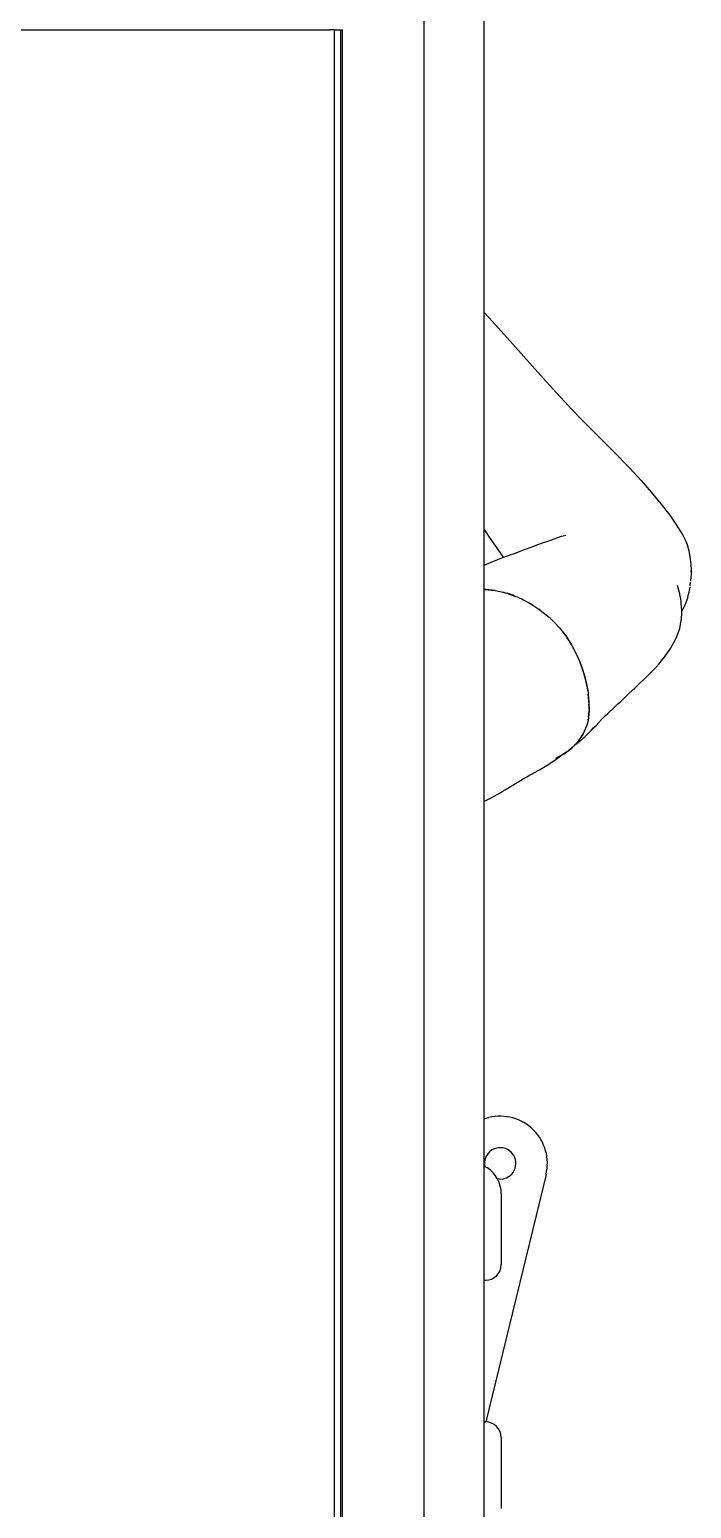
# Model space of a CAD drawing. Header units: millimetres. Extents: x -187347 to 135007, y -6415 to 292048.
# Drawn here: x -40106 to -39686, y 10053 to 10993 of the extents above; entities that cross this region are included whole.
import ezdxf

# ---------------------------------------------------------------- set-up
doc = ezdxf.new("R2010")
doc.units = ezdxf.units.MM
doc.header["$LTSCALE"] = 100
doc.layers.get('0').update_dxf_attribs({"lineweight": 18})
doc.layers.add('Layout Cabinplant', color=30, linetype='Continuous')

# ---------------------------------------------------------------- blocks, each defined once
blk = doc.blocks.new('CP_Giblet area_New')
at = {"color": 0, "linetype": 'Continuous'}
for p, q in [((-1359.28, -4450.96), (-1359.28, -1306.96)), ((-1321.28, -1306.96), (-1321.28, -4450.96)), ((-1269.4, -1333.45), (-1269.4, -2340.76)), ((-1268.15, -2340.76), (-1268.15, -1333.45)), ((-1264.16, -2340.76), (-1264.16, -1333.45)), ((-1370.28, -1445.96), (-1370.28, -1400.96)), ((-1370.28, -1445.96), (-1370.28, -1400.96)), ((-1398.71, -1613.15), (-1360.4, -1455.94)), ((-1359.28, -1455.96), (-1360.28, -1455.96)), ((-1359.28, -1545.96), (-1360.28, -1545.96)), ((-1370.28, -1600.96), (-1370.28, -1555.96)), ((-1370.28, -1600.96), (-1370.28, -1555.96)), ((-1367.49, -1610.72), (-1370.77, -1610.32)), ((-1359.28, -1618.58), (-1361.55, -1617.49)), ((-1359.28, -1648.62), (-1362.46, -1649.4)), ((-1360.49, -1850.91), (-1363.48, -1852.36)), ((-1359.28, -1850.38), (-1360.49, -1850.91)), ((-1377.6, -1860.68), (-1379.32, -1861.75)), ((-1376.07, -1859.77), (-1377.6, -1860.68)), ((-1373.48, -1858.14), (-1376.07, -1859.77)), ((-1372.67, -1857.65), (-1373.48, -1858.14)), ((-1371.21, -1856.73), (-1372.67, -1857.65)), ((-1367.7, -1854.69), (-1371.21, -1856.73)), ((-1363.48, -1852.36), (-1367.7, -1854.69)), ((-1394.55, -1870.35), (-1399.47, -1873.31)), ((-1391.04, -1868.44), (-1394.55, -1870.35)), ((-1390.24, -1867.99), (-1391.04, -1868.44)), ((-1387.88, -1866.71), (-1390.24, -1867.99)), ((-1387.01, -1866.2), (-1387.88, -1866.71)), ((-1385.25, -1865.23), (-1387.01, -1866.2)), ((-1384.29, -1864.65), (-1385.25, -1865.23)), ((-1382.41, -1863.58), (-1384.29, -1864.65)), ((-1381.19, -1862.83), (-1382.41, -1863.58)), ((-1379.32, -1861.75), (-1381.19, -1862.83)), ((-1408.83, -1879.79), (-1410.29, -1880.56)), ((-1409.4, -1880.16), (-1408.83, -1879.79)), ((-1408.3, -1879.49), (-1408.83, -1879.79)), ((-1408.83, -1879.79), (-1408.3, -1879.49)), ((-1404.37, -1876.45), (-1408.3, -1879.49)), ((-1408.3, -1879.49), (-1407.63, -1879.11)), ((-1407.63, -1879.11), (-1407.03, -1878.78)), ((-1407.03, -1878.78), (-1404.64, -1877.62)), ((-1399.47, -1873.31), (-1404.37, -1876.45)), ((-1422.08, -1892.82), (-1418.29, -1887.55)), ((-1420.86, -1889.06), (-1421.88, -1889.99)), ((-1421.88, -1889.99), (-1420.86, -1889.06)), ((-1420.86, -1889.06), (-1419.59, -1887.97)), ((-1420.86, -1889.06), (-1420.27, -1888.54)), ((-1418.96, -1888.29), (-1420.2, -1889.89)), ((-1419.59, -1887.97), (-1419.04, -1887.52)), ((-1419.04, -1887.52), (-1416.97, -1886.08)), ((-1418.29, -1887.55), (-1418.96, -1888.29)), ((-1418.29, -1887.55), (-1417.49, -1886.63)), ((-1417.49, -1886.63), (-1413.63, -1883.11)), ((-1416.97, -1886.08), (-1415.04, -1884.26)), ((-1415.04, -1884.26), (-1416.97, -1886.08)), ((-1415.04, -1884.26), (-1413.63, -1883.11)), ((-1413.63, -1883.11), (-1415.04, -1884.26)), ((-1410.29, -1880.56), (-1413.63, -1883.11)), ((-1413.63, -1883.11), (-1412.71, -1882.38)), ((-1413.63, -1883.11), (-1412.71, -1882.38)), ((-1412.71, -1882.38), (-1412.1, -1881.92)), ((-1412.1, -1881.92), (-1411.58, -1881.58)), ((-1411.58, -1881.58), (-1409.4, -1880.16)), ((-1428.94, -1897.12), (-1430.49, -1898.67)), ((-1427.31, -1895.44), (-1428.94, -1897.12)), ((-1426.02, -1894.14), (-1427.31, -1895.44)), ((-1425.49, -1893.56), (-1426.02, -1894.14)), ((-1423.92, -1892.02), (-1425.49, -1893.56)), ((-1425.17, -1900.97), (-1424.42, -1898.19)), ((-1424.42, -1898.19), (-1422.08, -1892.82)), ((-1422.63, -1893.85), (-1424.19, -1897.5)), ((-1423.34, -1891.43), (-1423.92, -1892.02)), ((-1422.79, -1890.88), (-1423.34, -1891.43)), ((-1421.88, -1889.99), (-1422.79, -1890.88)), ((-1422.08, -1892.82), (-1422.63, -1893.85)), ((-1420.2, -1889.89), (-1422.08, -1892.82)), ((-1439.04, -1907.28), (-1441.05, -1909.16)), ((-1437.93, -1906.19), (-1439.04, -1907.28)), ((-1436.51, -1904.84), (-1437.93, -1906.19)), ((-1435.07, -1903.4), (-1436.51, -1904.84)), ((-1434.2, -1902.56), (-1435.07, -1903.4)), ((-1432.2, -1900.51), (-1434.2, -1902.56)), ((-1430.49, -1898.67), (-1432.2, -1900.51)), ((-1426.05, -1908.85), (-1426.02, -1907.97)), ((-1426.02, -1907.97), (-1425.65, -1903.86)), ((-1425.92, -1906.08), (-1426.02, -1907.97)), ((-1425.65, -1903.86), (-1425.92, -1906.08)), ((-1425.65, -1903.86), (-1425.59, -1903.23)), ((-1425.59, -1903.23), (-1425.38, -1901.96)), ((-1425.38, -1901.96), (-1425.5, -1902.68)), ((-1425.38, -1901.96), (-1425.17, -1900.97)), ((-1447.46, -1915.18), (-1450.66, -1918.19)), ((-1445.71, -1913.5), (-1447.46, -1915.18)), ((-1444.34, -1912.24), (-1445.71, -1913.5)), ((-1441.72, -1909.81), (-1444.34, -1912.24)), ((-1441.05, -1909.16), (-1441.72, -1909.81)), ((-1426.05, -1908.85), (-1426.06, -1910.22)), ((-1426.06, -1910.22), (-1425.99, -1912.23)), ((-1425.99, -1912.23), (-1426.05, -1908.85)), ((-1425.97, -1913.4), (-1425.99, -1912.23)), ((-1425.97, -1913.4), (-1425.92, -1914.36)), ((-1425.57, -1918.51), (-1425.97, -1913.4)), ((-1425.92, -1914.36), (-1425.57, -1918.51)), ((-1458.55, -1925.58), (-1460.44, -1927.37)), ((-1454.83, -1922.08), (-1458.55, -1925.58)), ((-1454.15, -1921.45), (-1454.83, -1922.08)), ((-1450.66, -1918.19), (-1454.15, -1921.45)), ((-1425.47, -1919.36), (-1425.57, -1918.51)), ((-1425.23, -1920.88), (-1425.47, -1919.36)), ((-1424.74, -1923.92), (-1425.23, -1920.88)), ((-1425.23, -1920.88), (-1424.96, -1922.75)), ((-1424.96, -1922.75), (-1424.74, -1923.92)), ((-1423.46, -1929.41), (-1424.74, -1923.92)), ((-1424.74, -1923.92), (-1424.04, -1927.14)), ((-1468.19, -1935.3), (-1470.31, -1937.65)), ((-1466.18, -1933.13), (-1468.19, -1935.3)), ((-1462.33, -1929.19), (-1466.18, -1933.13)), ((-1460.44, -1927.37), (-1462.33, -1929.19)), ((-1424.04, -1927.14), (-1423.46, -1929.41)), ((-1421.71, -1934.95), (-1423.46, -1929.41)), ((-1423.46, -1929.41), (-1422.76, -1931.77)), ((-1422.76, -1931.77), (-1421.71, -1934.95)), ((-1420.43, -1938.32), (-1421.71, -1934.95)), ((-1421.71, -1934.95), (-1421.07, -1936.71)), ((-1475, -1943.47), (-1477.88, -1947.61)), ((-1472.8, -1940.54), (-1475, -1943.47)), ((-1470.31, -1937.65), (-1472.8, -1940.54)), ((-1421.07, -1936.71), (-1420.43, -1938.32)), ((-1420.01, -1939.42), (-1420.43, -1938.32)), ((-1419.58, -1940.46), (-1420.01, -1939.42)), ((-1418.92, -1941.95), (-1419.58, -1940.46)), ((-1419.58, -1940.46), (-1419.24, -1941.23)), ((-1419.24, -1941.23), (-1418.92, -1941.95)), ((-1415.97, -1947.91), (-1418.92, -1941.95)), ((-1418.92, -1941.95), (-1417.09, -1945.81)), ((-1481.44, -1954.13), (-1483.63, -1960.28)), ((-1480.92, -1953.12), (-1481.44, -1954.13)), ((-1477.88, -1947.61), (-1480.92, -1953.12)), ((-1417.09, -1945.81), (-1416.28, -1947.36)), ((-1416.28, -1947.36), (-1415.97, -1947.91)), ((-1415.15, -1949.42), (-1415.97, -1947.91)), ((-1414.84, -1949.92), (-1415.15, -1949.42)), ((-1412.07, -1954.34), (-1414.84, -1949.92)), ((-1414.84, -1949.92), (-1414.23, -1950.98)), ((-1414.23, -1950.98), (-1413.11, -1952.8)), ((-1413.11, -1952.8), (-1412.07, -1954.34)), ((-1411.44, -1955.26), (-1412.07, -1954.34)), ((-1484.11, -1962.97), (-1484.77, -1966.31)), ((-1483.63, -1960.28), (-1484.11, -1962.97)), ((-1408.96, -1958.61), (-1411.44, -1955.26)), ((-1411.44, -1955.26), (-1411, -1955.92)), ((-1411, -1955.92), (-1409.37, -1958.11)), ((-1409.37, -1958.11), (-1408.96, -1958.61)), ((-1407.37, -1960.58), (-1408.96, -1958.61)), ((-1404.19, -1964.03), (-1407.37, -1960.58)), ((-1407.37, -1960.58), (-1405.04, -1963.16)), ((-1401.92, -1966.2), (-1404.19, -1964.03)), ((-1404.19, -1964.03), (-1403.32, -1964.91)), ((-1485.84, -1972.63), (-1487.47, -1976.14)), ((-1484.96, -1971.13), (-1485.84, -1972.63)), ((-1484.89, -1969.91), (-1485.01, -1972.15)), ((-1485.01, -1972.15), (-1484.66, -1976.18)), ((-1484.77, -1966.31), (-1484.89, -1969.91)), ((-1403.32, -1964.91), (-1401.92, -1966.2)), ((-1400.69, -1967.35), (-1401.92, -1966.2)), ((-1400.16, -1967.83), (-1400.69, -1967.35)), ((-1397.75, -1969.83), (-1400.16, -1967.83)), ((-1396.1, -1971.11), (-1397.75, -1969.83)), ((-1394.85, -1972.04), (-1396.1, -1971.11)), ((-1394.25, -1972.47), (-1394.85, -1972.04)), ((-1394.85, -1972.04), (-1394.25, -1972.47)), ((-1391, -1974.66), (-1394.25, -1972.47)), ((-1489.1, -1981.11), (-1489.62, -1983.3)), ((-1488.76, -1979.81), (-1489.1, -1981.11)), ((-1487.47, -1976.14), (-1488.76, -1979.81)), ((-1484.66, -1976.18), (-1484.55, -1977.75)), ((-1484.55, -1977.75), (-1483.69, -1982.09)), ((-1483.69, -1982.09), (-1483.53, -1983)), ((-1483.53, -1983), (-1482.14, -1987.63)), ((-1389.85, -1975.35), (-1391, -1974.66)), ((-1388.63, -1976.08), (-1389.85, -1975.35)), ((-1389.85, -1975.35), (-1389.26, -1975.74)), ((-1389.26, -1975.74), (-1388.63, -1976.08)), ((-1387.5, -1976.76), (-1388.63, -1976.08)), ((-1385.96, -1977.61), (-1387.5, -1976.76)), ((-1384.28, -1978.47), (-1385.96, -1977.61)), ((-1383.52, -1978.84), (-1384.28, -1978.47)), ((-1384.28, -1978.47), (-1383.52, -1978.84)), ((-1380.43, -1980.25), (-1383.52, -1978.84)), ((-1379.32, -1980.64), (-1380.43, -1980.25)), ((-1373.78, -1982.61), (-1379.32, -1980.64)), ((-1379.32, -1980.64), (-1377.78, -1981.3)), ((-1377.78, -1981.3), (-1375.31, -1982.16)), ((-1375.31, -1982.16), (-1373.78, -1982.61)), ((-1372.84, -1982.88), (-1373.78, -1982.61)), ((-1371.29, -1983.27), (-1372.84, -1982.88)), ((-1372.84, -1982.88), (-1372.09, -1983.1)), ((-1372.09, -1983.1), (-1371.29, -1983.27)), ((-1490.84, -1992.32), (-1490.96, -1993)), ((-1490.77, -1991.02), (-1490.84, -1992.32)), ((-1490.67, -1990.22), (-1490.77, -1991.02)), ((-1490.35, -1987.43), (-1490.57, -1989.57)), ((-1489.62, -1983.3), (-1490.18, -1986.54)), ((-1369.48, -1983.72), (-1371.29, -1983.27)), ((-1366.41, -1984.3), (-1369.48, -1983.72)), ((-1366.41, -1984.3), (-1360.69, -1984.96)), ((-1359.9, -1984.99), (-1366.41, -1984.3)), ((-1360.69, -1984.96), (-1359.9, -1984.99)), ((-1359.36, -1985.04), (-1359.9, -1984.99)), ((-1491.03, -1994.27), (-1491.06, -1995.34)), ((-1491.03, -1994.27), (-1491.06, -1995.34)), ((-1491.06, -1995.34), (-1491.01, -1997.01)), ((-1491.06, -1995.34), (-1491.06, -1996.08)), ((-1491.01, -1997.01), (-1491.06, -1996.08)), ((-1490.96, -1993), (-1491.03, -1994.27)), ((-1490.96, -1993), (-1491.03, -1994.27)), ((-1490.8, -2000.99), (-1491.01, -1997.01)), ((-1490.91, -1998.94), (-1491.01, -1997.01)), ((-1490.35, -2004.28), (-1490.8, -2000.99)), ((-1364.78, -2002.52), (-1360.73, -2000.8)), ((-1360.73, -2000.8), (-1359.28, -2000.22)), ((-1489.9, -2007.29), (-1490.35, -2004.28)), ((-1489.34, -2009.57), (-1489.9, -2007.29)), ((-1488.27, -2013.55), (-1489.34, -2009.57)), ((-1388.4, -2011.45), (-1383.87, -2009.8)), ((-1383.87, -2009.8), (-1382.79, -2009.34)), ((-1382.79, -2009.34), (-1377.74, -2007.48)), ((-1377.74, -2007.48), (-1377.08, -2007.21)), ((-1377.08, -2007.21), (-1371.13, -2005.07)), ((-1370.98, -2006.28), (-1371.52, -2005.56)), ((-1371.13, -2005.07), (-1365.84, -2002.92)), ((-1362.69, -2018.2), (-1370.98, -2006.28)), ((-1365.84, -2002.92), (-1364.78, -2002.52)), ((-1487.42, -2015.65), (-1488.27, -2013.55)), ((-1485.68, -2019.57), (-1487.42, -2015.65)), ((-1480.76, -2027.1), (-1485.68, -2019.57)), ((-1411.38, -2019.28), (-1407.69, -2018.43)), ((-1407.69, -2018.43), (-1405.31, -2017.61)), ((-1405.31, -2017.61), (-1404.21, -2017.27)), ((-1404.21, -2017.27), (-1399.6, -2015.57)), ((-1399.6, -2015.57), (-1396.81, -2014.64)), ((-1396.81, -2014.64), (-1393.99, -2013.53)), ((-1393.99, -2013.53), (-1390.14, -2012.17)), ((-1390.14, -2012.17), (-1388.4, -2011.45)), ((-1360.2, -2021.95), (-1362.69, -2018.2)), ((-1477.35, -2032.17), (-1480.76, -2027.1)), ((-1359.28, -2023.32), (-1360.2, -2021.95)), ((-1471.66, -2039.51), (-1477.35, -2032.17)), ((-1465.55, -2046.97), (-1471.66, -2039.51)), ((-1459.21, -2054.24), (-1465.55, -2046.97)), ((-1451.7, -2062.3), (-1459.21, -2054.24)), ((-1441.82, -2072.4), (-1451.7, -2062.3)), ((-1429.28, -2085.02), (-1441.82, -2072.4)), ((-1422.35, -2092.07), (-1429.28, -2085.02)), ((-1415.2, -2099.48), (-1422.35, -2092.07)), ((-1407.98, -2107.15), (-1415.2, -2099.48)), ((-1400.74, -2115.02), (-1407.98, -2107.15)), ((-1393.51, -2123.06), (-1400.74, -2115.02)), ((-1386.28, -2131.19), (-1393.51, -2123.06)), ((-1375.88, -2142.88), (-1386.28, -2131.19)), ((-1362.37, -2157.95), (-1375.88, -2142.88)), ((-1359.28, -2161.35), (-1362.37, -2157.95)), ((-1268.15, -2340.76), (-1269.4, -2340.76)), ((-1264.16, -2340.76), (-1268.15, -2340.76)), ((-1264.16, -2340.76), (-1261.45, -2340.76)), ((-516.65, -2340.76), (-1261.45, -2340.76))]:
    blk.add_line(p, q, dxfattribs=at)
for centre, radius, start, end in [((-1360.28, -1445.96), 10, 180, 270), ((-1360.28, -1555.96), 10, 90, 180), ((-1350.28, -1600.96), 20, 180.00025, 235.71497), ((-1369.57, -1620.25), 30, 166.30369, 283.69631), ((-1369.57, -1620.25), 10, 96.92429, 290.76829), ((-1369.57, -1620.25), 10, 290.76802, 13.84579)]:
    blk.add_arc(centre, radius, start, end, dxfattribs=at)

msp = doc.modelspace()

# ---------------------------------------------------------------- block references
at = {"layer": 'Layout Cabinplant', "rotation": 180}
msp.add_blockref('CP_Giblet area_New', (-41176.61, 8652.23, 0), dxfattribs=at)

doc.saveas('drawing.dxf')
